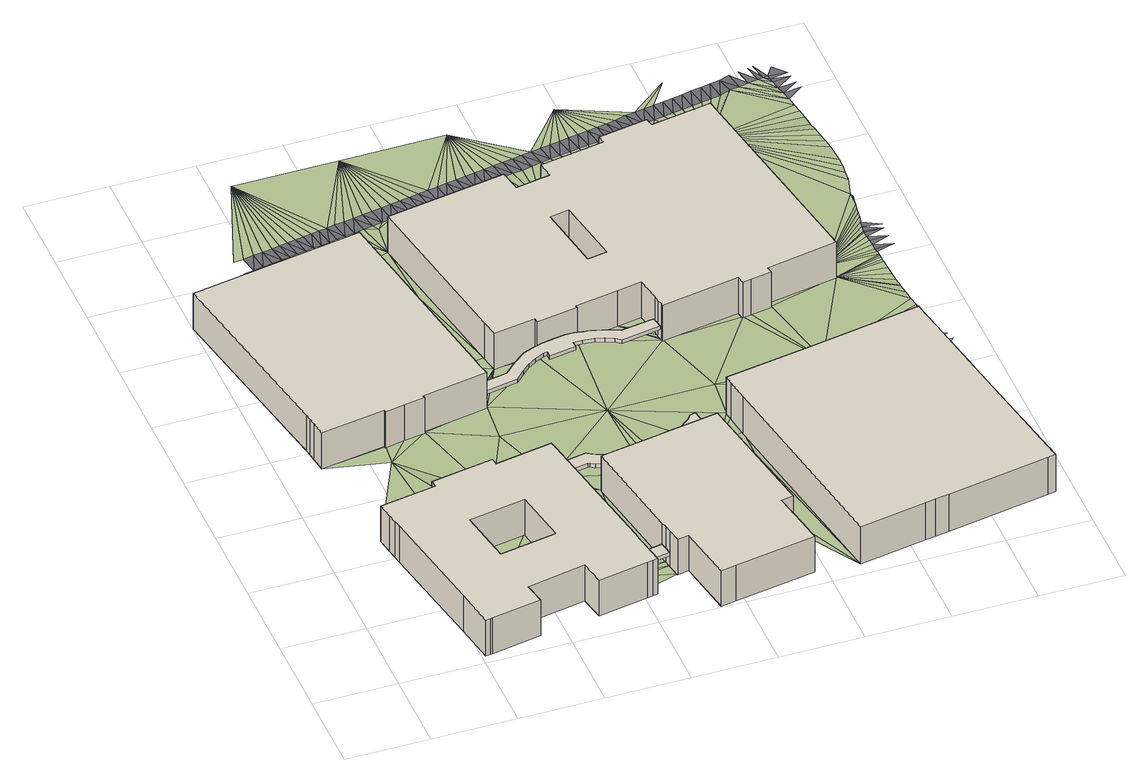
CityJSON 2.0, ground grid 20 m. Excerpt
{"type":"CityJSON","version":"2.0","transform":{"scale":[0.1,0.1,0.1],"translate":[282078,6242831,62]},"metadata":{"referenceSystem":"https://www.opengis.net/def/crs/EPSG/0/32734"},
"CityObjects":{
"building1":{"type":"Building","attributes":{"osm_building":"university","osm_building:levels":"3","osm_type":"multipolygon","osm_address":"Electrical Engineering Bellville Cape Town","plus_code":"4FRW3J9V+45C","ground_height":63.28,"building_height":9.7,"roof_height":72.98},"geometry":[{"type":"Solid","lod":"1","boundaries":[[[[0,1,2,3]],[[1,4,5,2]],[[4,6,7,5]],[[6,8,9,7]],[[8,10,11,9]],[[10,12,13,11]],[[12,14,15,13]],[[14,16,17,15]],[[16,18,19,17]],[[18,20,21,19]],[[20,22,23,21]],[[22,24,25,23]],[[24,26,27,25]],[[26,28,29,27]],[[28,30,31,29]],[[30,32,33,31]],[[32,34,35,33]],[[34,36,37,35]],[[36,38,39,37]],[[38,40,41,39]],[[40,42,43,41]],[[42,44,45,43]],[[44,46,47,45]],[[46,48,49,47]],[[48,50,51,49]],[[50,52,53,51]],[[52,54,55,53]],[[54,0,3,55]],[[56,57,58,59]],[[57,60,61,58]],[[60,62,63,61]],[[62,56,59,63]],[[3,2,5,7,9,11,13,15,17,19,21,23,25,27,29,31,33,35,37,39,41,43,45,47,49,51,53,55],[59,58,61,63]],[[54,52,50,48,46,44,42,40,38,36,34,32,30,28,26,24,22,20,18,16,14,12,10,8,6,4,1,0],[62,60,57,56]]]]}]},
"building2":{"type":"Building","attributes":{"osm_building":"university","osm_building:levels":"3","osm_address":"IT Centre Bellville 7530 Cape Town","plus_code":"4FRW3J9V+C25","ground_height":63.43,"building_height":9.7,"roof_height":73.13},"geometry":[{"type":"Solid","lod":"1","boundaries":[[[[64,65,66,67]],[[65,68,69,66]],[[68,70,71,69]],[[70,72,73,71]],[[72,74,75,73]],[[74,76,77,75]],[[76,78,79,77]],[[78,80,81,79]],[[80,82,83,81]],[[82,84,85,83]],[[84,86,87,85]],[[86,88,89,87]],[[88,90,91,89]],[[90,92,93,91]],[[92,94,95,93]],[[94,96,97,95]],[[96,64,67,97]],[[67,66,69,71,73,75,77,79,81,83,85,87,89,91,93,95,97]],[[96,94,92,90,88,86,84,82,80,78,76,74,72,70,68,65,64]]]]}]},
"building3":{"type":"Building","attributes":{"osm_building":"roof","osm_building:levels":"1","osm_layer":"1","ground_height":63.45,"bottom_roof_height":66.25,"top_roof_height":67.25},"geometry":[{"type":"Solid","lod":"1","boundaries":[[[[98,99,100,101]],[[99,102,103,100]],[[102,104,105,103]],[[104,106,107,105]],[[106,108,109,107]],[[108,98,101,109]],[[101,100,103,105,107,109]],[[108,106,104,102,99,98]]]]}]},
"building4":{"type":"Building","attributes":{"osm_building":"university","osm_building:levels":"3","osm_address":"Electrical Engineering Bellville 7530 Cape Town","plus_code":"4FRW3J9V+47P","ground_height":63.45,"building_height":9.7,"roof_height":73.15},"geometry":[{"type":"Solid","lod":"1","boundaries":[[[[110,111,112,113]],[[111,114,115,112]],[[114,116,117,115]],[[116,118,119,117]],[[118,120,121,119]],[[120,122,123,121]],[[122,124,125,123]],[[124,126,127,125]],[[126,128,129,127]],[[128,130,131,129]],[[130,132,133,131]],[[132,134,135,133]],[[134,136,137,135]],[[136,138,139,137]],[[138,140,141,139]],[[140,110,113,141]],[[113,112,115,117,119,121,123,125,127,129,131,133,135,137,139,141]],[[140,138,136,134,132,130,128,126,124,122,120,118,116,114,111,110]]]]}]},
"building5":{"type":"Building","attributes":{"osm_building":"roof","osm_building:levels":"1","osm_layer":"1","ground_height":63.37,"bottom_roof_height":66.17,"top_roof_height":67.17},"geometry":[{"type":"Solid","lod":"1","boundaries":[[[[142,143,144,145]],[[143,146,147,144]],[[146,148,149,147]],[[148,150,151,149]],[[150,152,153,151]],[[152,154,155,153]],[[154,156,157,155]],[[156,158,159,157]],[[158,160,161,159]],[[160,162,163,161]],[[162,164,165,163]],[[164,166,167,165]],[[166,168,169,167]],[[168,170,171,169]],[[170,172,173,171]],[[172,174,175,173]],[[174,176,177,175]],[[176,178,179,177]],[[178,180,181,179]],[[180,182,183,181]],[[182,184,185,183]],[[184,186,187,185]],[[186,188,189,187]],[[188,190,191,189]],[[190,192,193,191]],[[192,194,195,193]],[[194,196,197,195]],[[196,198,199,197]],[[198,200,201,199]],[[200,202,203,201]],[[202,204,205,203]],[[204,206,207,205]],[[206,208,209,207]],[[208,210,211,209]],[[210,212,213,211]],[[212,214,215,213]],[[214,216,217,215]],[[216,218,219,217]],[[218,220,221,219]],[[220,142,145,221]],[[145,144,147,149,151,153,155,157,159,161,163,165,167,169,171,173,175,177,179,181,183,185,187,189,191,193,195,197,199,201,203,205,207,209,211,213,215,217,219,221]],[[220,218,216,214,212,210,208,206,204,202,200,198,196,194,192,190,188,186,184,182,180,178,176,174,172,170,168,166,164,162,160,158,156,154,152,150,148,146,143,142]]]]}]},
"building6":{"type":"Building","attributes":{"osm_building":"roof","osm_building:levels":"1","osm_layer":"1","ground_height":63.61,"bottom_roof_height":66.41,"top_roof_height":67.41},"geometry":[{"type":"Solid","lod":"1","boundaries":[[[[222,223,224,225]],[[223,226,227,224]],[[226,228,229,227]],[[228,230,231,229]],[[230,232,233,231]],[[232,234,235,233]],[[234,236,237,235]],[[236,238,239,237]],[[238,240,241,239]],[[240,242,243,241]],[[242,244,245,243]],[[244,246,247,245]],[[246,248,249,247]],[[248,250,251,249]],[[250,252,253,251]],[[252,254,255,253]],[[254,256,257,255]],[[256,258,259,257]],[[258,260,261,259]],[[260,262,263,261]],[[262,264,265,263]],[[264,266,267,265]],[[266,268,269,267]],[[268,270,271,269]],[[270,272,273,271]],[[272,274,275,273]],[[274,276,277,275]],[[276,278,279,277]],[[278,280,281,279]],[[280,282,283,281]],[[282,284,285,283]],[[284,286,287,285]],[[286,288,289,287]],[[288,290,291,289]],[[290,292,293,291]],[[292,294,295,293]],[[294,222,225,295]],[[225,224,227,229,231,233,235,237,239,241,243,245,247,249,251,253,255,257,259,261,263,265,267,269,271,273,275,277,279,281,283,285,287,289,291,293,295]],[[294,292,290,288,286,284,282,280,278,276,274,272,270,268,266,264,262,260,258,256,254,252,250,248,246,244,242,240,238,236,234,232,230,228,226,223,222]]]]}]},
"building7":{"type":"Building","attributes":{"osm_building":"university","osm_building:levels":"3","osm_type":"multipolygon","osm_address":"Civil Engineering and Geomatics Bellville 7530 Cape Town","plus_code":"4FRW3J9V+CCM","ground_height":63.75,"building_height":9.7,"roof_height":73.45},"geometry":[{"type":"Solid","lod":"1","boundaries":[[[[296,297,298,299]],[[297,300,301,298]],[[300,302,303,301]],[[302,304,305,303]],[[304,306,307,305]],[[306,308,309,307]],[[308,310,311,309]],[[310,312,313,311]],[[312,314,315,313]],[[314,316,317,315]],[[316,318,319,317]],[[318,320,321,319]],[[320,322,323,321]],[[322,324,325,323]],[[324,326,327,325]],[[326,328,329,327]],[[328,330,331,329]],[[330,332,333,331]],[[332,334,335,333]],[[334,336,337,335]],[[336,338,339,337]],[[338,340,341,339]],[[340,342,343,341]],[[342,344,345,343]],[[344,346,347,345]],[[346,348,349,347]],[[348,350,351,349]],[[350,352,353,351]],[[352,354,355,353]],[[354,356,357,355]],[[356,358,359,357]],[[358,296,299,359]],[[360,361,362,363]],[[361,364,365,362]],[[364,366,367,365]],[[366,360,363,367]],[[299,298,301,303,305,307,309,311,313,315,317,319,321,323,325,327,329,331,333,335,337,339,341,343,345,347,349,351,353,355,357,359],[363,362,365,367]],[[358,356,354,352,350,348,346,344,342,340,338,336,334,332,330,328,326,324,322,320,318,316,314,312,310,308,306,304,302,300,297,296],[366,364,361,360]]]]}]},
"building8":{"type":"Building","attributes":{"osm_building":"university","osm_building:levels":"3","osm_address":"Electrical, Electronic and Computer Engineering (Block A) Bellville 7530 Cape Town","plus_code":"4FRW3J9V+4F8","ground_height":64.08,"building_height":9.7,"roof_height":73.78},"geometry":[{"type":"Solid","lod":"1","boundaries":[[[[368,369,370,371]],[[369,372,373,370]],[[372,374,375,373]],[[374,376,377,375]],[[376,378,379,377]],[[378,380,381,379]],[[380,382,383,381]],[[382,384,385,383]],[[384,386,387,385]],[[386,388,389,387]],[[388,390,391,389]],[[390,392,393,391]],[[392,394,395,393]],[[394,396,397,395]],[[396,368,371,397]],[[371,370,373,375,377,379,381,383,385,387,389,391,393,395,397]],[[396,394,392,390,388,386,384,382,380,378,376,374,372,369,368]]]]}]},
"terrain1":{"type":"TINRelief","geometry":[{"type":"CompositeSurface","lod":"1","boundaries":[[[398,399,400]],[[399,401,400]],[[402,76,401]],[[76,402,403]],[[404,405,406]],[[407,401,399]],[[404,408,405]],[[409,402,401]],[[407,410,401]],[[401,411,409]],[[411,401,410]],[[410,412,413]],[[411,410,414]],[[415,416,411]],[[417,418,419]],[[414,410,413]],[[420,421,422]],[[423,417,419]],[[411,414,415]],[[424,425,426]],[[427,420,422]],[[428,429,430]],[[431,428,432]],[[423,433,417]],[[434,431,435]],[[422,426,427]],[[436,417,433]],[[432,428,430]],[[435,431,432]],[[426,422,424]],[[437,434,435]],[[438,439,434]],[[417,436,440]],[[438,434,437]],[[441,439,438]],[[442,424,422]],[[438,443,441]],[[413,443,438]],[[417,440,444]],[[442,422,445]],[[446,417,444]],[[447,445,422]],[[448,417,446]],[[447,422,449]],[[415,450,451]],[[452,417,448]],[[451,450,453]],[[453,450,454]],[[450,455,454]],[[456,457,455]],[[449,422,458]],[[450,456,455]],[[459,414,413]],[[417,452,460]],[[413,438,461]],[[458,422,462]],[[459,415,414]],[[460,463,417]],[[462,422,457]],[[456,464,457]],[[462,457,465]],[[456,450,466]],[[464,456,466]],[[465,457,467]],[[450,415,468]],[[461,459,413]],[[457,306,467]],[[306,457,464]],[[464,466,306]],[[463,469,417]],[[306,470,467]],[[415,459,468]],[[470,306,471]],[[469,463,472]],[[450,468,473]],[[306,474,471]],[[469,472,475]],[[474,476,471]],[[461,477,459]],[[478,469,475]],[[306,479,474]],[[480,476,474]],[[459,477,481]],[[469,478,482]],[[479,480,474]],[[479,306,483]],[[484,469,482]],[[306,485,483]],[[459,486,468]],[[484,487,469]],[[485,306,488]],[[459,481,489]],[[487,490,469]],[[491,492,493]],[[490,494,469]],[[495,469,494]],[[496,488,306]],[[469,495,497]],[[489,492,498]],[[378,498,492]],[[469,497,499]],[[459,489,500]],[[501,486,459]],[[502,503,486]],[[498,504,489]],[[498,378,504]],[[505,496,306]],[[496,506,488]],[[459,500,507]],[[506,496,508]],[[509,489,504]],[[469,499,510]],[[501,459,507]],[[504,378,509]],[[509,511,489]],[[508,496,512]],[[489,511,500]],[[501,502,486]],[[513,512,496]],[[510,499,514]],[[513,496,515]],[[516,510,514]],[[517,515,496]],[[518,502,501]],[[502,518,519]],[[520,502,519]],[[521,502,520]],[[516,522,510]],[[496,523,517]],[[524,525,526]],[[505,527,528]],[[529,496,505]],[[524,530,525]],[[510,522,531]],[[496,529,523]],[[505,528,532]],[[531,533,510]],[[534,529,505]],[[533,535,510]],[[532,536,505]],[[534,505,536]],[[537,507,500]],[[535,538,510]],[[507,539,501]],[[532,540,536]],[[538,541,510]],[[536,542,534]],[[543,510,541]],[[544,542,536]],[[543,545,510]],[[544,536,546]],[[545,547,510]],[[546,536,548]],[[549,501,539]],[[507,537,550]],[[507,550,539]],[[551,548,536]],[[536,552,551]],[[553,548,551]],[[554,553,551]],[[547,555,556]],[[557,539,550]],[[551,558,554]],[[559,554,558]],[[560,556,555]],[[551,552,558]],[[557,550,561]],[[559,558,562]],[[560,563,556]],[[562,558,564]],[[556,563,565]],[[558,566,564]],[[556,565,567]],[[537,568,550]],[[569,556,567]],[[566,558,570]],[[571,556,569]],[[550,572,561]],[[561,572,573]],[[574,556,571]],[[570,575,566]],[[556,574,576]],[[570,577,575]],[[578,556,576]],[[579,577,570]],[[580,556,578]],[[581,579,570]],[[581,570,582]],[[583,572,550]],[[550,568,584]],[[570,585,586]],[[570,587,582]],[[584,583,550]],[[587,570,586]],[[588,568,589]],[[590,591,589]],[[586,592,587]],[[593,580,594]],[[595,572,596]],[[597,588,589]],[[598,568,588]],[[592,586,599]],[[594,600,593]],[[598,601,568]],[[601,602,568]],[[602,584,568]],[[603,572,583]],[[603,604,572]],[[604,605,572]],[[572,605,606]],[[586,607,599]],[[608,572,606]],[[609,607,586]],[[610,572,608]],[[572,610,611]],[[612,572,611]],[[613,572,612]],[[614,572,613]],[[572,614,596]],[[615,595,596]],[[616,607,609]],[[615,617,595]],[[617,618,595]],[[619,595,618]],[[620,609,595]],[[595,619,621]],[[622,595,621]],[[622,623,595]],[[623,624,595]],[[625,595,624]],[[616,609,626]],[[627,595,625]],[[627,628,595]],[[628,629,595]],[[609,630,626]],[[595,629,631]],[[614,613,632]],[[595,631,633]],[[595,633,620]],[[609,634,630]],[[634,609,635]],[[636,609,620]],[[636,637,609]],[[637,638,609]],[[609,639,635]],[[638,640,609]],[[641,620,633]],[[642,609,640]],[[620,641,643]],[[642,644,609]],[[645,609,644]],[[609,645,646]],[[647,609,646]],[[647,648,609]],[[609,648,649]],[[609,649,639]],[[635,650,651]],[[652,651,653]],[[639,650,635]],[[651,650,653]],[[652,654,655]],[[647,656,648]],[[653,654,652]],[[657,658,655]],[[654,657,655]],[[659,658,657]],[[658,659,660]]]}]},
"road1":{"type":"Road","attributes":{"osm_access":"private","osm_highway":"service","osm_is_in":"Bellville Campus, Cape Peninsula University of Technology, Bellville, Western Cape, South Africa","osm_lanes":"2","osm_maxspeed":"30","osm_name":"Business Way","osm_surface":"asphalt"},"geometry":[{"type":"MultiSurface","lod":"1","boundaries":[[[420,423,419]],[[423,420,427]],[[433,423,427]],[[433,427,426]],[[426,425,433]],[[425,436,433]],[[424,436,425]],[[436,424,442]],[[436,442,440]],[[445,440,442]],[[444,440,445]],[[444,445,447]],[[444,447,446]],[[446,447,449]],[[446,449,448]],[[448,449,452]],[[452,449,458]],[[460,452,458]],[[460,458,462]],[[462,463,460]],[[465,463,462]],[[463,465,467]],[[467,472,463]],[[467,475,472]],[[467,470,475]],[[478,475,470]],[[471,478,470]],[[476,478,471]],[[478,476,482]],[[480,482,476]],[[480,484,482]],[[484,480,487]],[[487,480,479]],[[490,487,479]],[[479,483,490]],[[485,490,483]],[[490,485,494]],[[488,494,485]],[[494,488,495]],[[488,506,495]],[[495,506,497]],[[497,506,508]],[[497,508,499]],[[499,508,514]],[[514,508,512]],[[516,514,512]],[[516,512,513]],[[513,515,516]],[[522,516,515]],[[517,522,515]],[[522,517,531]],[[517,533,531]],[[523,533,517]],[[535,533,523]],[[535,523,529]],[[529,534,535]],[[534,538,535]],[[538,534,542]],[[541,538,542]],[[541,542,544]],[[544,543,541]],[[546,543,544]],[[543,546,545]],[[545,546,548]],[[545,548,547]],[[548,553,547]],[[547,553,555]],[[560,555,553]],[[560,553,554]],[[560,554,563]],[[554,559,563]],[[559,565,563]],[[562,565,559]],[[567,565,562]],[[562,564,567]],[[564,569,567]],[[564,566,569]],[[569,566,575]],[[569,575,571]],[[571,575,577]],[[574,571,577]],[[579,574,577]],[[574,579,576]],[[576,579,581]],[[576,581,578]],[[582,578,581]],[[580,578,582]],[[580,582,594]],[[594,582,587]],[[587,600,594]],[[600,587,592]],[[661,600,592]],[[661,592,599]],[[599,662,661]],[[599,607,662]],[[662,607,663]],[[607,616,663]],[[664,663,616]],[[664,616,626]],[[664,626,665]],[[626,630,665]],[[666,665,630]],[[630,634,666]],[[634,667,666]],[[635,667,634]],[[667,635,651]],[[667,651,668]],[[668,651,652]],[[652,655,669]],[[670,655,658]],[[658,660,671]]]}]},
"road2":{"type":"Road","attributes":{"osm_access":"private","osm_highway":"service","osm_is_in":"Bellville Campus, Cape Peninsula University of Technology, Bellville, Western Cape, South Africa","osm_lanes":"2","osm_maxspeed":"30","osm_name":"Mabaleng Way"},"geometry":[{"type":"MultiSurface","lod":"1","boundaries":[[[617,615,672]],[[624,623,622]],[[672,618,617]],[[619,618,673]],[[621,619,673]],[[674,622,621]],[[624,622,674]],[[624,674,625]],[[675,627,625]],[[650,676,653]],[[653,677,654]],[[678,657,654]],[[657,678,659]],[[659,679,660]],[[680,660,679]]]}]}
},
"vertices":[
[334,98,10],[475,124,10],[475,124,110],[334,98,110],[486,65,10],[486,65,110],[605,86,10],[605,86,110],[618,88,10],[618,88,110],[630,91,10],[630,91,110],[626,114,10],[626,114,110],[619,155,10],[619,155,110],[616,171,10],[616,171,110],[614,187,10],[614,187,110],[558,500,10],[558,500,110],[555,517,10],[555,517,110],[552,532,10],[552,532,110],[551,538,10],[551,538,110],[415,514,10],[415,514,110],[412,531,10],[412,531,110],[341,519,10],[341,519,110],[263,505,10],[263,505,110],[266,489,10],[266,489,110],[131,466,10],[131,466,110],[137,430,10],[137,430,110],[141,406,10],[141,406,110],[144,388,10],[144,388,110],[192,119,10],[192,119,110],[209,22,10],[209,22,110],[219,24,10],[219,24,110],[225,25,10],[225,25,110],[344,47,10],[344,47,110],[295,355,10],[430,379,10],[430,379,110],[295,355,110],[453,247,10],[453,247,110],[318,223,10],[318,223,110],
[410,1353,11],[386,1349,11],[386,1349,111],[410,1353,111],[1,1283,11],[1,1283,111],[87,811,11],[87,811,111],[89,796,11],[89,796,111],[92,777,11],[92,777,111],[97,741,11],[97,741,111],[250,766,11],[250,766,111],[251,760,11],[251,760,111],[297,769,11],[297,769,111],[347,777,11],[347,777,111],[346,783,11],[346,783,111],[502,810,11],[502,810,111],[501,816,11],[501,816,111],[498,831,11],[498,831,111],[495,845,11],[495,845,111],[495,849,11],[495,849,111],
[616,171,42],[619,155,42],[619,155,52],[616,171,52],[686,167,42],[686,167,52],[683,184,42],[683,184,52],[680,199,42],[680,199,52],[614,187,42],[614,187,52],
[922,507,13],[805,487,13],[805,487,112],[922,507,112],[776,482,13],[776,482,112],[749,477,13],[749,477,112],[636,458,13],[636,458,112],[680,199,13],[680,199,112],[683,184,13],[683,184,112],[686,167,13],[686,167,112],[692,134,13],[692,134,112],[720,139,13],[720,139,112],[744,1,13],[744,1,112],[779,7,13],[779,7,112],[974,40,13],[974,40,112],[965,92,13],[965,92,112],[949,181,13],[949,181,112],[978,186,13],[978,186,112],
[558,517,42],[561,501,42],[561,501,52],[558,517,52],[625,511,42],[625,511,52],[629,511,42],[629,511,52],[639,504,42],[639,504,52],[659,498,42],[659,498,52],[678,491,42],[678,491,52],[701,485,42],[701,485,52],[724,481,42],[724,481,52],[745,482,42],[745,482,52],[776,488,42],[776,488,52],[808,494,42],[808,494,52],[827,502,42],[827,502,52],[847,510,42],[847,510,52],[868,522,42],[868,522,52],[884,535,42],[884,535,52],[900,550,42],[900,550,52],[908,560,42],[908,560,52],[906,574,42],[906,574,52],[903,593,42],[903,593,52],[890,590,42],[890,590,52],[880,577,42],[880,577,52],[867,567,42],[867,567,52],[855,555,42],[855,555,52],[844,545,42],[844,545,52],[832,538,42],[832,538,52],[817,531,42],[817,531,52],[800,529,42],[800,529,52],[799,542,42],[799,542,52],[768,536,42],[768,536,52],[736,529,42],[736,529,52],[739,516,42],[739,516,52],[725,516,42],[725,516,52],[713,519,42],[713,519,52],[694,520,42],[694,520,52],[674,528,42],[674,528,52],[662,531,42],[662,531,52],[645,539,42],[645,539,52],[633,547,42],[633,547,52],[555,532,42],[555,532,52],
[504,817,44],[582,831,44],[582,831,54],[504,817,54],[602,852,44],[602,852,54],[621,869,44],[621,869,54],[641,882,44],[641,882,54],[664,893,44],[664,893,54],[673,895,44],[673,895,54],[674,880,44],[674,880,54],[738,892,44],[738,892,54],[737,906,44],[737,906,54],[758,906,44],[758,906,54],[786,902,44],[786,902,54],[806,896,44],[806,896,54],[826,887,44],[826,887,54],[840,877,44],[840,877,54],[933,893,44],[933,893,54],[931,906,44],[931,906,54],[928,921,44],[928,921,54],[850,909,44],[850,909,54],[833,916,44],[833,916,54],[811,924,44],[811,924,54],[786,932,44],[786,932,54],[771,933,44],[771,933,54],[751,937,44],[751,937,54],[731,937,44],[731,937,54],[699,932,44],[699,932,54],[671,927,44],[671,927,54],[648,919,44],[648,919,54],[626,910,44],[626,910,54],[612,899,44],[612,899,54],[590,881,44],[590,881,54],[579,870,44],[579,870,54],[567,859,44],[567,859,54],[548,855,44],[548,855,54],[541,854,44],[541,854,54],[498,846,44],[498,846,54],[501,831,44],[501,831,54],
[862,1387,15],[834,1383,15],[834,1383,115],[862,1387,115],[802,1377,15],[802,1377,115],[779,1373,15],[779,1373,115],[770,1425,15],[770,1425,115],[484,1377,15],[484,1377,115],[554,966,15],[554,966,115],[562,924,15],[562,924,115],[661,940,15],[661,940,115],[663,928,15],[663,928,115],[761,945,15],[761,945,115],[760,951,15],[760,951,115],[862,968,15],[862,968,115],[921,978,15],[921,978,115],[931,922,15],[931,922,115],[933,907,15],[933,907,115],[936,894,15],[936,894,115],[937,887,15],[937,887,115],[1123,919,15],[1123,919,115],[1126,901,15],[1126,901,115],[1146,904,15],[1146,904,115],[1197,913,15],[1197,913,115],[1194,928,15],[1194,928,115],[1363,959,15],[1363,959,115],[1356,1003,15],[1356,1003,115],[1272,1496,15],[1272,1496,115],[1264,1495,15],[1264,1495,115],[1128,1472,15],[1128,1472,115],[1124,1492,15],[1124,1492,115],[1006,1472,15],[1006,1472,115],[1009,1453,15],[1009,1453,115],[855,1427,15],[855,1427,115],[887,1100,15],[840,1092,15],[840,1092,115],[887,1100,115],[813,1254,15],[813,1254,115],[859,1262,15],[859,1262,115],
[1454,690,14],[1190,643,14],[1190,643,118],[1454,690,118],[980,608,14],[980,608,118],[983,588,14],[983,588,118],[990,534,14],[990,534,118],[1076,29,14],[1076,29,118],[1235,58,14],[1235,58,118],[1260,62,14],[1260,62,118],[1292,67,14],[1292,67,118],[1537,110,14],[1537,110,118],[1556,114,14],[1556,114,118],[1500,427,14],[1500,427,118],[1491,478,14],[1491,478,118],[1467,615,14],[1467,615,118],[1457,668,14],[1457,668,118],
[266,489,11],[263,505,11],[131,466,11],[245,707,13],[251,760,13],[250,766,13],[318,223,13],[430,380,13],[295,355,13],[341,519,11],[453,247,13],[297,769,13],[412,531,14],[347,777,13],[415,514,14],[551,538,14],[493,707,15],[502,810,15],[346,783,13],[245,1706,13],[160,1460,15],[183,1463,15],[191,1420,15],[168,1416,15],[386,1349,15],[207,1467,15],[261,1432,15],[260,1432,15],[237,1428,15],[214,1424,15],[619,155,15],[626,114,15],[692,134,15],[616,171,13],[686,167,15],[230,1471,15],[614,187,13],[683,184,15],[253,1475,15],[680,199,15],[635,458,16],[558,500,14],[272,1479,15],[555,517,14],[280,1435,15],[552,532,14],[292,1482,15],[299,1439,15],[311,1485,15],[319,1442,15],[331,1489,15],[338,1446,15],[562,924,16],[501,816,15],[350,1492,15],[498,831,15],[495,845,16],[495,849,16],[493,956,16],[410,1353,15],[358,1449,15],[742,707,16],[369,1496,15],[749,477,16],[377,1452,15],[389,1499,15],[493,1206,16],[396,1456,15],[554,967,16],[416,1459,15],[663,928,17],[493,1706,14],[439,1463,15],[462,1467,15],[408,1503,15],[661,940,17],[493,1456,15],[431,1507,15],[485,1471,15],[776,482,16],[454,1511,15],[531,1480,15],[508,1475,15],[805,487,16],[477,1515,15],[554,1483,15],[500,1519,15],[577,1488,15],[761,945,17],[523,1523,15],[600,1492,15],[922,507,18],[546,1527,15],[965,92,17],[978,185,17],[949,181,17],[569,1531,15],[592,1535,15],[742,1456,16],[615,1539,15],[990,207,17],[638,1543,16],[980,608,18],[937,887,18],[862,968,17],[760,951,17],[990,457,18],[770,1425,16],[623,1496,16],[990,707,18],[646,1500,16],[990,534,18],[742,1706,15],[983,588,18],[669,1504,16],[692,1508,16],[661,1547,16],[715,1512,16],[684,1551,16],[738,1516,16],[936,894,18],[933,907,18],[931,922,18],[921,978,18],[707,1555,16],[760,1520,16],[840,1092,18],[859,1262,18],[813,1254,18],[779,1373,16],[802,1377,16],[783,1524,16],[887,1100,18],[730,1559,16],[834,1383,16],[753,1563,16],[807,1528,16],[776,1567,16],[855,1427,16],[1190,643,18],[799,1572,16],[1126,901,18],[862,1387,16],[822,1576,16],[830,1532,16],[846,1580,16],[853,1536,16],[869,1584,16],[877,1540,17],[892,1588,16],[900,1545,17],[1123,919,18],[1239,707,19],[990,1456,17],[1010,1453,17],[923,1549,17],[946,1553,17],[915,1592,16],[990,1706,16],[1145,904,18],[1006,1472,17],[970,1557,17],[939,1596,16],[1197,913,18],[993,1561,17],[962,1600,16],[1016,1565,17],[985,1604,16],[1039,1569,17],[1008,1608,16],[1453,690,23],[1032,1612,16],[1125,1492,18],[1055,1617,16],[1363,958,18],[1194,928,18],[1078,1621,16],[1062,1573,17],[1101,1625,16],[1086,1577,17],[1125,1629,19],[1109,1581,16],[1148,1633,19],[1132,1585,19],[1155,1590,19],[1487,828,23],[1491,804,23],[1128,1472,18],[1264,1495,18],[1179,1594,19],[1487,707,23],[1457,668,23],[1467,615,23],[1526,670,23],[1202,1598,19],[1239,1706,19],[1171,1637,19],[1356,1003,18],[1475,994,23],[1520,690,23],[1500,760,23],[1225,1602,19],[1194,1641,19],[1495,777,23],[1494,780,23],[1484,852,23],[1481,876,23],[1481,878,23],[1479,900,23],[1248,1606,19],[1478,922,23],[1272,1496,18],[1477,944,23],[1476,966,23],[1475,974,23],[1475,982,23],[1475,988,23],[1474,1003,23],[1272,1610,19],[1473,1013,23],[1473,1028,23],[1472,1043,23],[1487,1206,23],[1471,1058,23],[1470,1073,23],[1470,1076,23],[1471,1078,23],[1473,1094,23],[1295,1614,19],[1476,1109,23],[1479,1125,23],[1481,1140,23],[1318,1618,19],[1483,1154,23],[1475,983,23],[1486,1168,23],[1342,1622,19],[1365,1626,24],[1500,1254,23],[1502,1278,23],[1505,1301,23],[1477,1528,26],[1506,1324,23],[1488,1182,23],[1502,1367,26],[1490,1196,23],[1499,1390,26],[1495,1413,26],[1492,1436,26],[1487,1456,25],[1484,1482,26],[1481,1505,26],[1474,1551,26],[1388,1630,24],[1411,1635,24],[1470,1574,26],[1466,1597,24],[1435,1639,24],[1488,1459,26],[1463,1619,24],[1448,1641,24],[1461,1632,24],[1459,1643,24],
[1218,1645,19],[1241,1649,19],[1264,1653,19],[1287,1658,19],[1311,1662,19],[1334,1666,19],[1357,1670,19],[1380,1674,24],[1404,1678,24],[1427,1682,24],[1440,1684,24],
[1518,1015,23],[1516,1045,23],[1515,1073,23],[1517,1086,23],[1513,1580,26],[1510,1603,24],[1506,1626,24],[1504,1639,24],[1477,1669,24]
]}
